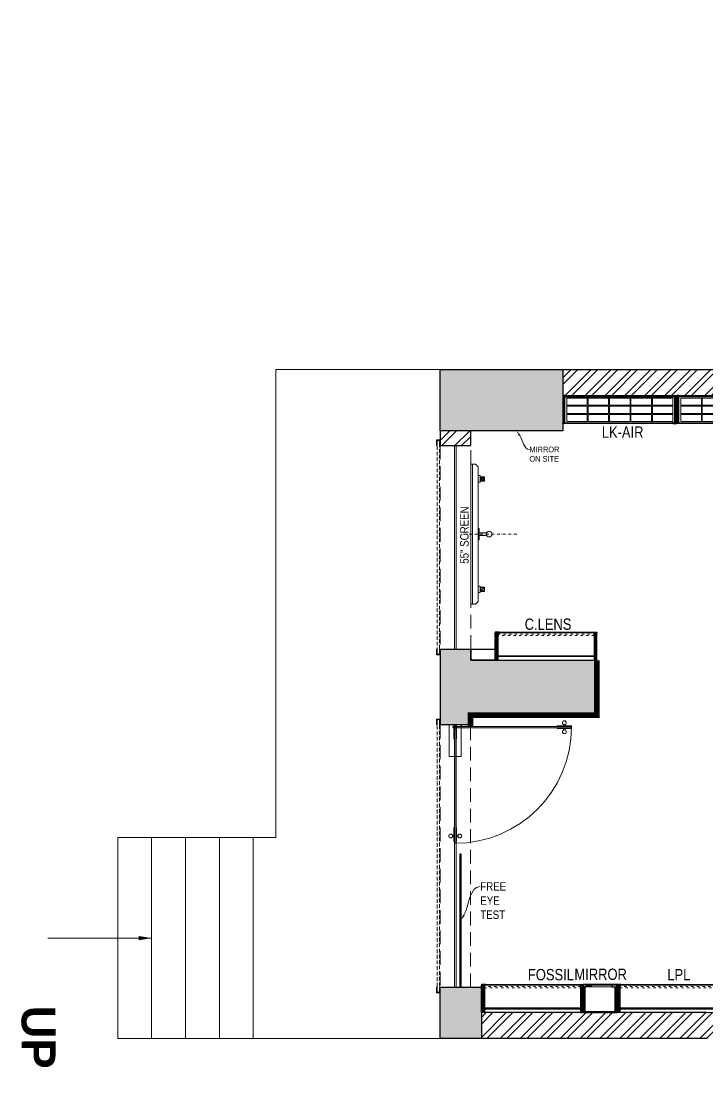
# Model space of a CAD drawing. Header units: feet. Extents: x 9612924 to 9629632, y -7132871 to -7123531.
# Drawn here: x 9612924 to 9618995, y -7132871 to -7123531 of the extents above; entities that cross this region are included whole.
import ezdxf
from ezdxf import colors
from ezdxf.entities.mleader import LeaderData, LeaderLine
from ezdxf.math import Vec2, Vec3

# ---------------------------------------------------------------- set-up
doc = ezdxf.new("R2010")
doc.units = ezdxf.units.FT
doc.header["$LTSCALE"] = 33
doc.header["$MEASUREMENT"] = 0
for name, pattern in [('ACAD_ISO03W100', [30, 12, -18]), ('DASHDOT2', [0.5, 0.25, -0.125, 0, -0.125]), ('HIDDEN', [9.525, 6.35, -3.175]), ('HIDDENX2', [0.75, 0.5, -0.25])]:
    doc.linetypes.add(name, pattern=pattern)
for name, color, linetype, lineweight in [('A-Glazing', 4, 'Continuous', 20), ('A-shutter', 8, 'Continuous', 18), ('A-WALL HATCH', 251, 'Continuous', 0), ('beam', 90, 'Continuous', 9), ('column hatch', 5, 'Continuous', 0), ('Glazing', 141, 'Continuous', 15), ('LENS-PARTITION', 21, 'Continuous', 25), ('LENS-TEXT', 31, 'Continuous', 5), ('LENS_DIMENSION', 193, 'Continuous', 0), ('LENS_TEXT', 31, 'Continuous', 5), ('LK-EQPMT', 3, 'Continuous', 18), ('LK-FF&E WALL', 1, 'Continuous', 9), ('LK-IT', 3, 'Continuous', 18), ('LN-ELEVATION-1', 81, 'Continuous', 25), ('LN-ELEVATION-2', 103, 'Continuous', 20), ('LN-ELEVATION-3', 125, 'Continuous', 18), ('LN-ELEVATION-4', 145, 'Continuous', 13), ('LN-HATCH', 251, 'Continuous', 0), ('PLANO-TXT', 252, 'Continuous', 5), ('rolling shutter', 1, 'Continuous', 5), ('Steps', 4, 'Continuous', 9)]:
    doc.layers.add(name, color=color, linetype=linetype, lineweight=lineweight)
doc.layers.add('A-WALL', color=1, linetype='Continuous')
doc.layers.add('column', color=10, linetype='Continuous')
doc.layers.add('LK-MIRROR', color=133, linetype='Continuous', lineweight=13, true_color=0x44c9e4)
doc.styles.add('LK TXT', font='Gill Sans MT Condensed Regular.ttf', dxfattribs={"height": 100})
doc.styles.get("Standard").update_dxf_attribs({"font": 'Gill Sans MT Condensed Regular.ttf'})
doc.dimstyles.new('01', dxfattribs={"dimtxt": 150, "dimasz": 115, "dimexe": 115, "dimexo": 115, "dimgap": 115, "dimtad": 0, "dimdec": 0, "dimzin": 0, "dimdsep": 46, "dimtxsty": 'Standard', "dimblk": 'ARCHTICK', "dimcen": 115, "dimdle": 115, "dimclrd": 256, "dimclre": 256, "dimclrt": 256, "dimadec": 0, "dimazin": 0, "dimtfac": 1, "dimtdec": 0, "dimtofl": 0, "dimtmove": 1, "dimatfit": 3, "dimfxl": 1, "dimtolj": 1, "dimtzin": 0, "dimlwd": -1, "dimlwe": -1, "dimarcsym": 0})
pattern_1 = [(45, (7858558.917, 3503823.203), (-4.4901280605, 4.4901280605), [])]
pattern_2 = [(45, (4208834.247, 1706614.74), (-4.4901280605, 4.4901280605), [])]
pattern_3 = [(45, (4209134.247, 1706614.74), (-4.4901280605, 4.4901280605), [])]
pattern_4 = [(45, (4209746.0415, 1706864.74), (-4.4901280605, 4.4901280605), [])]
pattern_5 = [(45, (4210046.0415, 1706864.74), (-4.4901280605, 4.4901280605), [])]

# ---------------------------------------------------------------- blocks, each defined once
blk = doc.blocks.new('_ArchTick')
at = {"const_width": 0.15}
blk.add_lwpolyline([(-0.5, -0.5), (0.5, 0.5)], dxfattribs=at)
blk = doc.blocks.new('*U44')
at = {"layer": 'A-shutter', "color": 5, "ltscale": 10}
for points in [[(41037660.4, -1561539.2), (41037660.4, -1561544.2), (41037615.4, -1561544.2), (41037615.4, -1561564.2), (41037660.4, -1561564.2), (41037660.4, -1561569.2), (41037610.4, -1561569.2), (41037610.4, -1561539.2)], [(41039984.2, -1561539.2), (41039984.2, -1561544.2), (41040029.2, -1561544.2), (41040029.2, -1561564.2), (41039984.2, -1561564.2), (41039984.2, -1561569.2), (41040034.2, -1561569.2), (41040034.2, -1561539.2)]]:
    blk.add_lwpolyline(points, close=True, dxfattribs=at)
at = {"layer": 'A-shutter', "color": 5, "linetype": 'HIDDENX2', "ltscale": 2, "true_color": 0x0505ff}
blk.add_lwpolyline([(41037615.4, -1561544.2), (41037615.4, -1561564.2), (41040029.2, -1561564.2), (41040029.2, -1561544.2)], close=True, dxfattribs=at)
blk = doc.blocks.new('*U45')
at = {"layer": 'A-shutter', "color": 5, "ltscale": 10}
for points in [[(41038183, -1561539.2), (41038183, -1561544.2), (41038138, -1561544.2), (41038138, -1561564.2), (41038183, -1561564.2), (41038183, -1561569.2), (41038133, -1561569.2), (41038133, -1561539.2)], [(41039984.2, -1561539.2), (41039984.2, -1561544.2), (41040029.2, -1561544.2), (41040029.2, -1561564.2), (41039984.2, -1561564.2), (41039984.2, -1561569.2), (41040034.2, -1561569.2), (41040034.2, -1561539.2)]]:
    blk.add_lwpolyline(points, close=True, dxfattribs=at)
at = {"layer": 'A-shutter', "color": 5, "linetype": 'HIDDENX2', "ltscale": 2, "true_color": 0x0505ff}
blk.add_lwpolyline([(41038138, -1561544.2), (41038138, -1561564.2), (41040029.2, -1561564.2), (41040029.2, -1561544.2)], close=True, dxfattribs=at)
blk = doc.blocks.new('Entrance Door')
at = {"layer": 'Glazing', "ltscale": 111}
blk.add_hatch(color=256, dxfattribs=at).paths.add_polyline_path([(18, -35), (18, -1235), (30, -1235), (30, -35)])
at = {"layer": 'Glazing'}
for p, q in [((30, -54), (18, -66)), ((1118, -31), (1118, -54)), ((1118, -89), (1118, -66)), ((1133, -31), (1133, -54)), ((1133, -89), (1133, -66))]:
    blk.add_line(p, q, dxfattribs=at)
at = {"layer": 'Glazing', "ltscale": 44}
for p, q in [((-5, -1156), (18, -1156)), ((-5, -1171), (18, -1171)), ((53, -1156), (30, -1156)), ((53, -1171), (30, -1171))]:
    blk.add_line(p, q, dxfattribs=at)
at = {"layer": 'Glazing'}
for points in [[(320, -120), (0, -120), (0, 0), (320, 0)], [(0, -54), (142, -54), (142, -47), (0, -47)], [(0, -66), (142, -66), (142, -74), (0, -74)], [(1181, -54), (1038, -54), (1038, -47), (1181, -47)], [(1181, -66), (1038, -66), (1038, -74), (1181, -74)]]:
    blk.add_lwpolyline(points, close=True, dxfattribs=at)
at = {"layer": 'Glazing', "ltscale": 222}
blk.add_lwpolyline([(-2, -66), (1199, -66), (1199, -54), (-2, -54)], close=True, dxfattribs=at)
at = {"layer": 'Glazing', "ltscale": 111}
blk.add_lwpolyline([(18, -35), (18, -1235), (30, -1235), (30, -35)], close=True, dxfattribs=at)
at = {"layer": 'Glazing', "ltscale": 44}
for points in [[(18, -1093), (18, -1235), (10, -1235), (10, -1093)], [(30, -1093), (30, -1235), (37, -1235), (37, -1093)]]:
    blk.add_lwpolyline(points, close=True, dxfattribs=at)
at = {"layer": 'Glazing'}
for centre, radius in [((1125, -14), 19), ((24, -59), 19.8), ((1125, -107), 19)]:
    blk.add_circle(centre, radius, dxfattribs=at)
at = {"layer": 'Glazing', "ltscale": 44}
for centre in [(-22, -1164), (70, -1164)]:
    blk.add_circle(centre, 19, dxfattribs=at)
at = {"layer": 'Glazing', "ltscale": 222}
blk.add_arc((24, -60), 1175, 270, 359.9996, dxfattribs=at)
blk = doc.blocks.new('MIRROR')
at = {"layer": 'LN-HATCH', "ltscale": 0.5}
h = blk.add_hatch(dxfattribs=at)
h.set_pattern_fill('ANSI31', color=256, scale=2)
h.set_pattern_definition([(45, (4060433.7416, 1708720.787), (-4.4901280605, 4.4901280605), [])])
h.paths.add_polyline_path([(212.9, 101.3), (230.9, 101.3), (230.9, -127.7), (212.9, -127.7)])
h.paths.add_polyline_path([(230.9, 95.3), (494.9, 95.3), (494.9, 101.3), (230.9, 101.3)])
h.paths.add_polyline_path([(512.9, 101.3), (494.9, 101.3), (494.9, -127.7), (512.9, -127.7)])
at = {"layer": 'Defpoints'}
blk.add_lwpolyline([(512.9, 101.3), (212.9, 101.3), (212.9, -148.7), (512.9, -148.7)], close=True, dxfattribs=at)
at = {"layer": 'LN-ELEVATION-1'}
for points in [[(212.9, 101.3), (230.9, 101.3), (230.9, -127.7), (212.9, -127.7)], [(230.9, 95.3), (494.9, 95.3), (494.9, 101.3), (230.9, 101.3)], [(512.9, 101.3), (494.9, 101.3), (494.9, -127.7), (512.9, -127.7)], [(259.9, -141.7), (259.9, -127.7), (214.9, -127.7), (214.9, -148.7), (223.9, -148.7), (223.9, -147.2), (216.4, -147.2), (216.4, -141.7)], [(442.9, -141.7), (442.9, -127.7), (487.9, -127.7), (487.9, -148.7), (478.9, -148.7), (478.9, -147.2), (486.4, -147.2), (486.4, -141.7)], [(504.9, -148.7), (504.9, -147.2), (509.4, -147.2), (509.4, -129.2), (487.9, -129.2), (487.9, -127.7), (510.9, -127.7), (510.9, -148.7)]]:
    blk.add_lwpolyline(points, close=True, dxfattribs=at)
at = {"layer": 'LN-ELEVATION-2', "color": 4, "lineweight": 0}
blk.add_lwpolyline([(216.4, -141.7), (486.4, -141.7), (486.4, -147.2), (216.4, -147.2)], close=True, dxfattribs=at)
at = {"layer": 'LN-ELEVATION-2'}
blk.add_lwpolyline([(259.9, -141.7), (442.9, -141.7), (442.9, -127.7), (259.9, -127.7)], close=True, dxfattribs=at)
at = {"layer": 'LN-ELEVATION-4', "ltscale": 0.5}
blk.add_line((478.9, -148.7), (223.9, -148.7), dxfattribs=at)
blk = doc.blocks.new('VC HD 1010')
at = {"layer": 'LN-HATCH', "ltscale": 0.5}
h = blk.add_hatch(dxfattribs=at)
h.set_pattern_fill('ANSI31', color=256, scale=2)
h.set_pattern_definition([(45, (3761554.586, 1795022.936), (-4.490128061, 4.490128061), [])])
h.paths.add_polyline_path([(-505.2, 24), (-505.2, -166), (-499.2, -166), (-499.2, -176), (-505.2, -176), (-505.2, -220), (-487.2, -220), (-487.2, 24)])
h = blk.add_hatch(dxfattribs=at)
h.set_pattern_fill('ANSI31', color=256, scale=2)
h.set_pattern_definition(pattern_1)
h.paths.add_polyline_path([(504.8, 24), (504.8, -166), (498.8, -166), (498.8, -176), (504.8, -176), (504.8, -220), (486.8, -220), (486.8, 24)])
h = blk.add_hatch(dxfattribs=at)
h.set_pattern_fill('ANSI31', color=256, scale=2)
h.set_pattern_definition([(45, (7858741.917, 3503823.203), (-4.4901280605, 4.4901280605), [])])
h.paths.add_polyline_path([(-470.2, -220), (-470.2, -226), (-505.2, -226), (-505.2, -220)])
h = blk.add_hatch(dxfattribs=at)
h.set_pattern_fill('ANSI31', color=256, scale=2)
h.set_pattern_definition(pattern_1)
h.paths.add_polyline_path([(476.8, -220), (476.8, -226), (511.8, -226), (511.8, -220)])
at = {"layer": 'LN-ELEVATION-1', "ltscale": 0.5}
for points in [[(-505.2, 24), (-505.2, -166), (-499.2, -166), (-499.2, -176), (-505.2, -176), (-505.2, -220), (-487.2, -220), (-487.2, 24)], [(486.8, 12), (-487.2, 12), (-487.2, 18), (486.8, 18)], [(504.8, 24), (504.8, -166), (498.8, -166), (498.8, -176), (504.8, -176), (504.8, -220), (486.8, -220), (486.8, 24)], [(-470.2, -220), (-470.2, -226), (-505.2, -226), (-505.2, -220)], [(469.8, -220), (469.8, -226), (504.8, -226), (504.8, -220)]]:
    blk.add_lwpolyline(points, close=True, dxfattribs=at)
at = {"layer": 'LN-ELEVATION-2', "ltscale": 0.5}
blk.add_lwpolyline([(470.2, 0), (-470.2, 0), (-470.2, -208), (470.2, -208)], close=True, dxfattribs=at)
at = {"layer": 'LN-ELEVATION-3', "ltscale": 0.5}
for p, q in [((-487.2, 24), (486.8, 24)), ((-470.2, -220), (469.8, -220)), ((469.8, -226), (-470.2, -226))]:
    blk.add_line(p, q, dxfattribs=at)
for points in [[(-470.2, 0), (-288.5, 0), (-288.5, -64), (-470.2, -64)], [(-280.5, 0), (-98.8, 0), (-98.8, -64), (-280.5, -64)], [(-90.8, 0), (90.8, 0), (90.8, -64), (-90.8, -64)], [(98.8, 0), (280.5, 0), (280.5, -64), (98.8, -64)], [(288.5, 0), (470.2, 0), (470.2, -64), (288.5, -64)], [(-470.2, -136), (-288.5, -136), (-288.5, -72), (-470.2, -72)], [(-280.5, -72), (-98.8, -72), (-98.8, -136), (-280.5, -136)], [(-90.8, -72), (90.8, -72), (90.8, -136), (-90.8, -136)], [(98.8, -72), (280.5, -72), (280.5, -136), (98.8, -136)], [(288.5, -72), (470.2, -72), (470.2, -136), (288.5, -136)], [(-470.2, -144), (-288.5, -144), (-288.5, -208), (-470.2, -208)], [(-280.5, -144), (-98.8, -144), (-98.8, -208), (-280.5, -208)], [(-90.8, -144), (90.8, -144), (90.8, -208), (-90.8, -208)], [(98.8, -144), (280.5, -144), (280.5, -208), (98.8, -208)], [(288.5, -144), (470.2, -144), (470.2, -208), (288.5, -208)]]:
    blk.add_lwpolyline(points, close=True, dxfattribs=at)
blk = doc.blocks.new('JJ SH 900')
at = {"layer": 'LN-HATCH', "ltscale": 0.5}
h = blk.add_hatch(dxfattribs=at)
h.set_pattern_fill('ANSI31', color=256, scale=50)
h.paths.add_polyline_path([(-911.8, 0), (-911.8, -190), (-905.8, -190), (-905.8, -200), (-911.8, -200), (-911.8, -244), (-886.8, -244), (-886.8, 0)])
h = blk.add_hatch(dxfattribs=at)
h.set_pattern_fill('ANSI31', color=256, scale=2)
h.set_pattern_definition(pattern_2)
h.paths.add_polyline_path([(-11.8, 0), (-11.8, -190), (-17.8, -190), (-17.8, -200), (-11.8, -200), (-11.8, -244), (-36.8, -244), (-36.8, 0)])
h = blk.add_hatch(dxfattribs=at)
h.set_pattern_fill('ANSI31', color=256, scale=2)
h.set_pattern_definition(pattern_3)
h.paths.add_polyline_path([(-36.8, -40), (-886.8, -40), (-886.8, -34), (-36.8, -34)])
h = blk.add_hatch(dxfattribs=at)
h.set_pattern_fill('ANSI31', color=256, scale=2)
h.set_pattern_definition(pattern_3)
h.paths.add_polyline_path([(-876.8, -244), (-876.8, -250), (-911.8, -250), (-911.8, -244)])
h = blk.add_hatch(dxfattribs=at)
h.set_pattern_fill('ANSI31', color=256, scale=2)
h.set_pattern_definition(pattern_2)
h.paths.add_polyline_path([(-46.8, -244), (-46.8, -250), (-11.8, -250), (-11.8, -244)])
at = {"layer": 'LN-ELEVATION-1', "ltscale": 0.5}
for points in [[(-911.8, 0), (-911.8, -190), (-905.8, -190), (-905.8, -200), (-911.8, -200), (-911.8, -244), (-886.8, -244), (-886.8, 0)], [(-11.8, 0), (-11.8, -190), (-17.8, -190), (-17.8, -200), (-11.8, -200), (-11.8, -244), (-36.8, -244), (-36.8, 0)], [(-36.8, -40), (-886.8, -40), (-886.8, -34), (-36.8, -34)], [(-876.8, -244), (-876.8, -250), (-911.8, -250), (-911.8, -244)], [(-46.8, -244), (-46.8, -250), (-11.8, -250), (-11.8, -244)]]:
    blk.add_lwpolyline(points, close=True, dxfattribs=at)
at = {"layer": 'LN-ELEVATION-3', "ltscale": 0.5}
for p, q in [((-886.8, 0), (-36.8, 0)), ((-876.8, -244), (-46.8, -244)), ((-46.8, -250), (-876.8, -250))]:
    blk.add_line(p, q, dxfattribs=at)
at = {"layer": 'LN-ELEVATION-4', "linetype": 'ACAD_ISO03W100', "ltscale": 0.05}
blk.add_lwpolyline([(-886.8, -220), (-36.8, -220), (-36.8, -232), (-886.8, -232)], close=True, dxfattribs=at)
blk = doc.blocks.new('CLENS 900')
at = {"layer": 'LN-HATCH', "ltscale": 0.5}
h = blk.add_hatch(dxfattribs=at)
h.set_pattern_fill('ANSI31', color=256, scale=50)
h.set_pattern_definition([(45, (911.795, 250), (-4.419417, 4.419417), [])])
h.paths.add_polyline_path([(0, 250), (0, 60), (6, 60), (6, 50), (0, 50), (0, 6), (25, 6), (25, 250)])
h = blk.add_hatch(dxfattribs=at)
h.set_pattern_fill('ANSI31', color=256, scale=2)
h.set_pattern_definition(pattern_5)
h.paths.add_polyline_path([(875, 210), (25, 210), (25, 216), (875, 216)])
h = blk.add_hatch(dxfattribs=at)
h.set_pattern_fill('ANSI31', color=256, scale=2)
h.set_pattern_definition(pattern_4)
h.paths.add_polyline_path([(900, 250), (900, 60), (894, 60), (894, 50), (900, 50), (900, 6), (875, 6), (875, 250)])
h = blk.add_hatch(dxfattribs=at)
h.set_pattern_fill('ANSI31', color=256, scale=2)
h.set_pattern_definition(pattern_5)
h.paths.add_polyline_path([(35, 6), (35, 0), (0, 0), (0, 6)])
h = blk.add_hatch(dxfattribs=at)
h.set_pattern_fill('ANSI31', color=256, scale=2)
h.set_pattern_definition(pattern_4)
h.paths.add_polyline_path([(865, 6), (865, 0), (900, 0), (900, 6)])
at = {"layer": 'LN-ELEVATION-1', "ltscale": 0.5}
for points in [[(0, 250), (0, 60), (6, 60), (6, 50), (0, 50), (0, 6), (25, 6), (25, 250)], [(875, 210), (25, 210), (25, 216), (875, 216)], [(900, 250), (900, 60), (894, 60), (894, 50), (900, 50), (900, 6), (875, 6), (875, 250)], [(35, 6), (35, 0), (0, 0), (0, 6)], [(865, 6), (865, 0), (900, 0), (900, 6)]]:
    blk.add_lwpolyline(points, close=True, dxfattribs=at)
at = {"layer": 'LN-ELEVATION-3', "ltscale": 0.5}
for p, q in [((25, 250), (875, 250)), ((35, 6), (865, 6)), ((865, 0), (35, 0))]:
    blk.add_line(p, q, dxfattribs=at)
at = {"layer": 'LN-ELEVATION-4', "linetype": 'ACAD_ISO03W100', "ltscale": 0.05}
blk.add_lwpolyline([(25, 30), (875, 30), (875, 18), (25, 18)], close=True, dxfattribs=at)
blk = doc.blocks.new('55INCH')
at = {"layer": 'LK-EQPMT', "ltscale": 12}
for p, q in [((2111558.8, 1135690.5), (2111583.2, 1135690.5)), ((2111583.2, 1135690.5), (2111607.7, 1135666)), ((2111607.7, 1134473.9), (2111607.7, 1135666)), ((2111607.7, 1135587.9), (2111627.2, 1135587.9)), ((2111627.2, 1135587.9), (2111627.2, 1135529.3)), ((2111627.2, 1135529.3), (2111607.7, 1135529.3)), ((2111627.2, 1134610.6), (2111607.7, 1134610.6)), ((2111607.7, 1134552), (2111627.2, 1134552)), ((2111627.2, 1134610.6), (2111627.2, 1134552)), ((2111558.8, 1134449.5), (2111583.2, 1134449.5)), ((2111583.2, 1134449.5), (2111607.7, 1134473.9))]:
    blk.add_line(p, q, dxfattribs=at)
at = {"layer": 'LK-EQPMT'}
for p, q in [((2111661.6, 1135543.3), (2111631, 1135573.9)), ((2111661.6, 1135573.9), (2111631, 1135543.3)), ((2111661.6, 1134597.1), (2111631, 1134566.5))]:
    blk.add_line(p, q, dxfattribs=at)
at = {"layer": 'LK-EQPMT', "ltscale": 12}
blk.add_lwpolyline([(2111542.6, 1135690.5), (2111558.8, 1135690.5), (2111558.8, 1134449.5), (2111542.6, 1134449.5)], close=True, dxfattribs=at)
at = {"layer": 'LK-EQPMT'}
for points in [[(2111627.2, 1135577.7), (2111627.2, 1135539.5), (2111665.4, 1135539.5), (2111665.4, 1135577.7)], [(2111631, 1135573.9), (2111631, 1135543.3), (2111661.6, 1135543.3), (2111661.6, 1135573.9)], [(2111627.2, 1134562.7), (2111627.2, 1134600.9), (2111665.4, 1134600.9), (2111665.4, 1134562.7)], [(2111631, 1134566.5), (2111631, 1134597.1), (2111661.6, 1134597.1), (2111661.6, 1134566.5)]]:
    blk.add_lwpolyline(points, close=True, dxfattribs=at)
blk = doc.blocks.new('A$C48d32854')
at = {"layer": 'A-WALL HATCH'}
h = blk.add_hatch(dxfattribs=at)
h.set_pattern_fill('ANSI32', color=256, scale=333)
h.set_pattern_definition([(45, (-4384936.05, 5465014.21), (-88.2999593, 88.2999593), []), (45, (-4384877.19, 5465014.21), (-88.2999593, 88.2999593), [])])
h.paths.add_polyline_path([(-6251, 6026), (-6251, 6256), (-11913, 6256), (-11913, 6026)])
h.paths.add_polyline_path([(-10631.5, 330), (-7167.5, 330), (-7167.5, 240), (-5866.5, 240), (-5866.5, 470), (-7167.5, 470), (-7167.5, 560), (-10631.5, 560), (-12632.5, 560), (-12632.5, 330)])
h.paths.add_polyline_path([(-12876, 5581), (-12864, 5581), (-12727.7, 5581), (-12727.7, 5711), (-12999.7, 5711), (-12999.7, 5581)])
h.paths.add_polyline_path([(-231, 4215), (-230, 3251), (-230, 230), (-4009.5, 230), (-4009.5, 460), (-5406.5, 460), (-5406.5, 230), (-4239.5, 230), (-4239.5, 0), (0, 0), (0, 4215)])
h.paths.add_polyline_path([(-2484, 9152), (-227, 9152), (-227, 4555), (0, 4555), (0, 9340), (-5773, 9340), (-5773, 6256), (-5543, 6256), (-5543, 6763), (-3607, 6763), (-3447, 6763), (-3447, 7003), (-3607, 7003), (-5519, 7003), (-5519, 9110), (-3589, 9110), (-3589, 7757), (-3429, 7757), (-3429, 9107), (-2484, 9107)])
h.paths.add_polyline_path([(-4685, 4656), (-4685, 5874), (-4845, 5874), (-4845, 4814), (-5543, 4814), (-5543, 5712), (-5698, 5712), (-5698, 4656)], flags=17)
at = {"layer": 'column hatch'}
h = blk.add_hatch(color=251, dxfattribs=at)
h.dxf.hatch_style = 1
h.paths.add_polyline_path([(-5698, 5712), (-5543, 5712), (-5543, 6256), (-6251, 6256), (-6251, 5712)])
h.paths.add_polyline_path([(-5406.5, 240), (-5406.5, 460), (-5406.5, 580), (-5866.5, 580), (-5866.5, 470), (-5866.5, 240)])
h.paths.add_polyline_path([(-231, 4215), (0, 4215), (0, 4555), (-227, 4555), (-669, 4555), (-669, 4215)])
h.paths.add_polyline_path([(-12632.5, 330), (-12632.5, 560), (-12632.5, 786), (-12752.5, 786), (-12852.5, 786), (-12999.7, 786), (-12999.7, 666.2), (-12999.7, 666.2), (-12999.7, 436), (-12999.7, 330)])
h.paths.add_polyline_path([(-12999.7, 6256), (-12999.7, 5711), (-11913, 5711), (-11913, 6026), (-11913, 6256)])
h = blk.add_hatch(color=251, dxfattribs=at)
h.dxf.hatch_style = 1
h.paths.add_polyline_path([(-5170, 2920), (-6185.7, 2920), (-6185.7, 3633), (-5170, 3633)])
h.paths.add_polyline_path([(-12728.7, 3109.8), (-12728.7, 3194.8), (-11611.7, 3194.8), (-11611.7, 3679.8), (-12727.7, 3679.8), (-12727.7, 3779.8), (-12847.7, 3779.8), (-12859.7, 3779.8), (-12999.7, 3779.8), (-12999.7, 3109.8)])
at = {"layer": 'A-WALL'}
for p, q in [((-11913, 6256), (-6251, 6256)), ((-11913, 6026), (-6251, 6026)), ((-12999.7, 5711), (-12999.7, 5581)), ((-12727.7, 5581), (-12727.7, 5711)), ((-12999.7, 5581), (-12727.7, 5581)), ((-10643.5, 560), (-12632.5, 560)), ((-10631.5, 330), (-12632.5, 330))]:
    blk.add_line(p, q, dxfattribs=at)
at = {"layer": 'beam', "linetype": 'HIDDEN', "ltscale": 0.58}
for points in [[(-12727.7, 5581), (-12999.7, 5581), (-12999.7, 3779.8), (-12727.7, 3779.8)], [(-12728.7, 3109.8), (-12999.7, 3109.8), (-12999.7, 786), (-12728.7, 786)]]:
    blk.add_lwpolyline(points, close=True, dxfattribs=at)
at = {"layer": 'column'}
for p, q in [((-12999.7, 3779.8), (-12999.7, 3109.8)), ((-12999.7, 3779.8), (-12727.7, 3779.8)), ((-12727.7, 3779.8), (-12727.7, 3679.8)), ((-12727.7, 3679.8), (-11611.7, 3679.8)), ((-11611.7, 3679.8), (-11611.7, 3194.8)), ((-11611.7, 3194.8), (-12728.7, 3194.8)), ((-12728.7, 3109.8), (-12728.7, 3194.8)), ((-12728.7, 3109.8), (-12999.7, 3109.8))]:
    blk.add_line(p, q, dxfattribs=at)
for points in [[(-12732.7, 5711), (-12999.7, 5711), (-12999.7, 6256), (-11913, 6256), (-11913, 6026), (-11913, 5711)], [(-12632.5, 330), (-12999.7, 330), (-12999.7, 786), (-12632.5, 786)]]:
    blk.add_lwpolyline(points, close=True, dxfattribs=at)
at = {"layer": 'Steps'}
for p, q in [((-14452.5, 2110), (-14452.5, 6256)), ((-14452.5, 6256), (-12999.7, 6256)), ((-15852.5, 330), (-15852.5, 2110)), ((-14652.5, 2110), (-15852.5, 2110)), ((-15552.5, 330), (-15552.5, 2110)), ((-15252.5, 330), (-15252.5, 2110)), ((-14952.5, 330), (-14952.5, 2110)), ((-14652.5, 330), (-14652.5, 2110)), ((-14652.5, 2110), (-14452.5, 2110)), ((-14652.5, 330), (-15852.5, 330)), ((-12972.5, 330), (-14652.5, 330))]:
    blk.add_line(p, q, dxfattribs=at)
at = {"layer": 'rolling shutter', "color": 2, "rotation": 270.0000000000518}
blk.add_blockref('*U45', (1548539.6, 41043764), dxfattribs=at)
at = {"layer": 'rolling shutter', "color": 2, "xscale": -1, "rotation": 269.9999999999481}
blk.add_blockref('*U44', (1548539.6, -41036874.4), dxfattribs=at)
at = {"layer": 'Steps', "insert": (-16402.8, 64.4), "char_height": 300, "width": 8080.449, "attachment_point": 3, "rotation": 270.0937}
blk.add_mtext('{\\fCentury Gothic|b1|i0|c0|p34;UP\\P}', dxfattribs=at)
at = {"layer": 'Steps'}
blk.add_leader([(-15552.5, 1220), (-16470.2, 1220)], dimstyle='01', override={"dimgap": 115, "dimtad": 0}, dxfattribs=at)

msp = doc.modelspace()

# ---------------------------------------------------------------- linework, layer by layer
msp.add_lwpolyline([(9616818.4, -7132075.6), (9616818.4, -7130907.6), (9616806.4, -7130907.6), (9616806.4, -7132075.6)], close=True)
at = {"layer": 'A-Glazing'}
for points in [[(9616773.9, -7129091.2), (9616773.9, -7127290), (9616761.9, -7127290), (9616761.9, -7129091.2)], [(9616773.9, -7129761.1), (9616773.9, -7132085), (9616761.9, -7132085), (9616761.9, -7129761.1)]]:
    msp.add_lwpolyline(points, close=True, dxfattribs=at)
at = {"layer": 'LENS-PARTITION'}
msp.add_lwpolyline([(9616904.4, -7129091.2), (9617120.4, -7129091.2), (9617120.4, -7129191.2), (9616904.4, -7129191.2)], close=True, dxfattribs=at)
at = {"layer": 'LK-IT', "color": 1, "linetype": 'DASHDOT2', "ltscale": 3}
msp.add_line((9617311.4, -7128073.8), (9616822.4, -7128073.8), dxfattribs=at)
at = {"layer": 'LK-IT'}
msp.add_lwpolyline([(9616969.5, -7128023.8), (9616969.5, -7128123.8), (9616979.5, -7128123.8), (9616979.5, -7128023.8)], close=True, dxfattribs=at)
msp.add_lwpolyline([(9617045.3, -7128061.3), (9616979.5, -7128061.3), (9616979.5, -7128086.3), (9617045.3, -7128086.3, -0.267949), (9617045.3, -7128061.3, 1)], format="xyb", dxfattribs=at)
at = {"layer": 'LK-IT', "color": 1}
msp.add_circle((9617066.9, -7128073.8), 25, dxfattribs=at)
at = {"layer": 'LK-MIRROR', "linetype": 'ACAD_ISO03W100', "ltscale": 0.05, "const_width": 50}
msp.add_lwpolyline([(9618020.4, -7129191.2), (9618020.4, -7129676.2), (9616903.4, -7129676.2), (9616903.4, -7129778.2)], dxfattribs=at)

# ---------------------------------------------------------------- block references
at = {"layer": 'A-Glazing', "xscale": -0.874840470249898, "yscale": 0.874840470249898, "zscale": 0.874840470249898, "rotation": 89.99998891049198}
msp.add_blockref('Entrance Door', (9616714.5, -7129762.5), dxfattribs=at)
at = {"layer": 'LENS_DIMENSION'}
msp.add_blockref('A$C48d32854', (9629632.1, -7132871), dxfattribs=at)
at = {"layer": 'LK-FF&E WALL', "xscale": -1}
msp.add_blockref('VC HD 1010', (9618223.9, -7126869), dxfattribs=at)
at = {"layer": 'LK-FF&E WALL'}
msp.add_blockref('VC HD 1010', (9619234.2, -7126869), dxfattribs=at)
at = {"layer": 'LK-FF&E WALL', "rotation": 180}
for name, p in [('CLENS 900', (9618020.4, -7128941.2)), ('MIRROR', (9618412.5, -7132209.6))]:
    msp.add_blockref(name, p, dxfattribs=at)
at = {"layer": 'LK-FF&E WALL', "xscale": -1, "rotation": 180}
for p in [(9617911.4, -7132311), (9619111.4, -7132311)]:
    msp.add_blockref('JJ SH 900', p, dxfattribs=at)
at = {"layer": 'LK-IT'}
msp.add_blockref('55INCH', (7505361.8, -8263143.7), dxfattribs=at)

# ---------------------------------------------------------------- texts
at = {"layer": 'LENS-TEXT', "color": 0, "linetype": 'Continuous', "ltscale": 3, "insert": (9616848.7, -7128082.2), "char_height": 75, "width": 783.964, "attachment_point": 5, "rotation": 90, "style": 'LK TXT'}
msp.add_mtext('\\pt225;55" SCREEN', dxfattribs=at)
at = {"layer": 'LENS_TEXT', "linetype": 'Continuous', "ltscale": 3, "insert": (9618054.2, -7131971.6, -23744), "char_height": 100, "width": 324.474, "attachment_point": 5, "style": 'LK TXT'}
msp.add_mtext('{\\C7;MIRROR}', dxfattribs=at)
at = {"layer": 'PLANO-TXT', "linetype": 'Continuous', "ltscale": 3, "char_height": 100, "width": 149.547, "attachment_point": 5, "style": 'LK TXT'}
for s, insert in [('LK-AIR', (9618248.8, -7127170.4, -23744)), ('C.LENS', (9617588.3, -7128871.9, -23744)), ('FOSSIL', (9617613.8, -7131974.9, -23744)), ('LPL', (9618746.2, -7131974.9, -23744))]:
    msp.add_mtext(s, dxfattribs=dict(at, insert=insert))

# ---------------------------------------------------------------- leaders
at = {"layer": 'LENS-TEXT', "color": 7}
ml = msp.add_multileader_mtext('Standard', dxfattribs=at)
ml.set_content('\\pxqj,t3;{\\C0;MIRROR ON SITE}', color=1)
ml.set_leader_properties(color=256, linetype='ByLayer', lineweight=-1)
ml.build(insert=Vec2(0, 0))
ml.multileader.update_dxf_attribs({"leader_type": 2, "dogleg_length": 0.36, "arrow_head_size": 50})
ctx = ml.context
ctx.base_point, ctx.char_height, ctx.arrow_head_size, ctx.landing_gap_size, ctx.plane_origin = Vec3(9617423.4, -7127324, -23744), 50, 50, 0.09, Vec3(9618262.5, -7126861.5, -23744)
notes = []
notes.append((ctx, [(1, (1, 1, 0), (9617423.1, -7127324, -23744), (1, 0), 0.36, [(0, [(9617309.2, -7127160, -23744)], 0, [])])]))
ctx.mtext.insert, ctx.mtext.width, ctx.mtext.flow_direction = Vec3(9617423.5, -7127298.7, -23744), 237.261, 5
at = {"layer": 'LENS_TEXT', "color": 1, "linetype": 'Continuous', "ltscale": 3, "true_color": 0xf50000}
ml = msp.add_multileader_mtext('Standard', dxfattribs=at)
ml.set_content('{\\C256;FREE EYE TEST}', color=1)
ml.set_leader_properties(color=256, linetype='ByLayer', lineweight=-1)
ml.build(insert=Vec2(0, 0))
ml.multileader.update_dxf_attribs({"leader_type": 2, "dogleg_length": 0.36, "arrow_head_size": 50})
ctx = ml.context
ctx.base_point, ctx.char_height, ctx.arrow_head_size, ctx.landing_gap_size, ctx.plane_origin = Vec3(9616988.6, -7131193.8), 75, 50, 0.09, Vec3(9615710.8, -7129831.4)
notes.append((ctx, [(0, (1, 1, 0), (9616988.3, -7131193.8), (1, 0), 0.36, [(1, [(9616818.4, -7131491.6)], 0, [])])]))
ctx.mtext.insert, ctx.mtext.width, ctx.mtext.flow_direction = Vec3(9616988.7, -7131155.8), 354.238, 5
for ctx, leaders in notes:
    for number, flags, end, landing, length, lines in leaders:
        leader = LeaderData()
        leader.index, (leader.has_last_leader_line, leader.has_dogleg_vector, leader.attachment_direction) = number, flags
        leader.last_leader_point, leader.dogleg_vector, leader.dogleg_length = Vec3(end), Vec3(landing), length
        for number, points, colour, breaks in lines:
            line = LeaderLine()
            line.index, line.vertices, line.color, line.breaks = number, Vec3.list(points), colors.encode_raw_color(colour), breaks
            leader.lines.append(line)
        ctx.leaders.append(leader)

doc.saveas('drawing.dxf')
